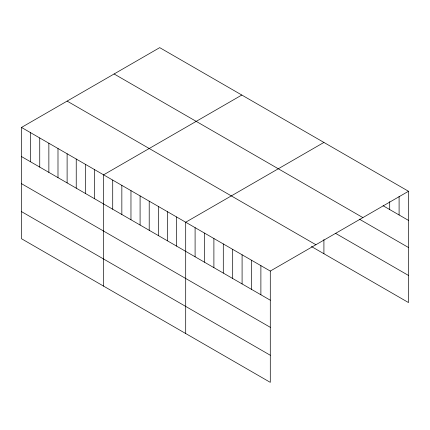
<?xml version="1.0" encoding="UTF-8"?>
<svg xmlns="http://www.w3.org/2000/svg" width="430" height="430" viewBox="0 0 430 430"><rect width="100%" height="100%" fill="white"/><g stroke="black" fill="none" stroke-linecap="round" stroke-linejoin="round"><path stroke-width="0.64" d="M21.5 127.436L270.287 271.067L270.287 382.361L21.5 238.731L21.5 127.436L159.713 47.639L408.5 191.269L408.5 302.564L311.368 246.487M241.816 95.035L103.598 174.833L103.598 286.127M323.914 142.438L185.701 222.235L185.701 333.529M270.287 271.067L408.5 191.269M383.071 205.723L408.5 220.402M114.106 73.971L362.888 217.607M359.297 219.112L408.5 247.519M335.524 233.318L408.5 275.453M67.112 101.098L315.894 244.734M21.5 156.568L270.287 300.199M21.5 183.68L270.287 327.316M21.5 211.614L270.287 355.25M399.099 196.44L399.099 214.978M389.704 201.605L389.704 209.55M323.914 239.526L323.914 253.732M260.886 265.643L260.886 294.776M251.491 260.214L251.491 289.347M242.09 254.791L242.09 283.924M232.689 249.362L232.689 278.495M223.294 243.939L223.294 273.072M213.893 238.51L213.893 267.643M204.497 233.087L204.497 262.219M195.096 227.658L195.096 256.791M176.574 216.967L176.574 246.1M167.453 211.7L167.453 240.832M158.331 206.432L158.331 235.565M149.21 201.165L149.21 230.297M140.089 195.897L140.089 225.03M130.967 190.635L130.967 219.768M121.846 185.368L121.846 214.5M112.719 180.1L112.719 209.233M94.476 169.565L94.476 198.698M85.355 164.298L85.355 193.43M76.234 159.035L76.234 188.168M67.112 153.768L67.112 182.9M57.991 148.5L57.991 177.633M48.864 143.233L48.864 172.365M39.743 137.965L39.743 167.098M30.621 132.698L30.621 161.83"/></g></svg>
